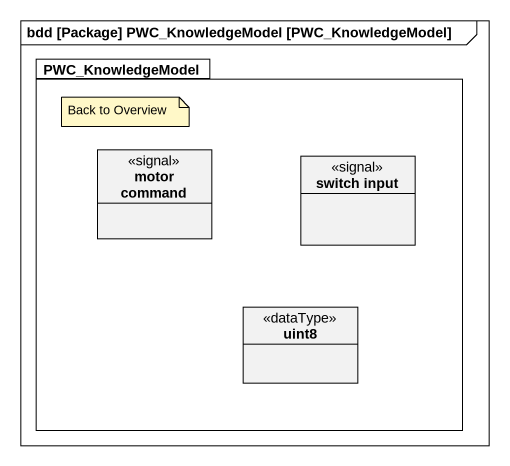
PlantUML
@startuml
mainframe bdd [Package] PWC_KnowledgeModel [PWC_KnowledgeModel]
hide circle
hide empty members
package PWC_KnowledgeModel {
  class "motor command" as motor_command <<signal>>
  class "switch input" as switch_input <<signal>>
  class uint8 <<dataType>>
}
note as N1
  Back to Overview
end note
@enduml
